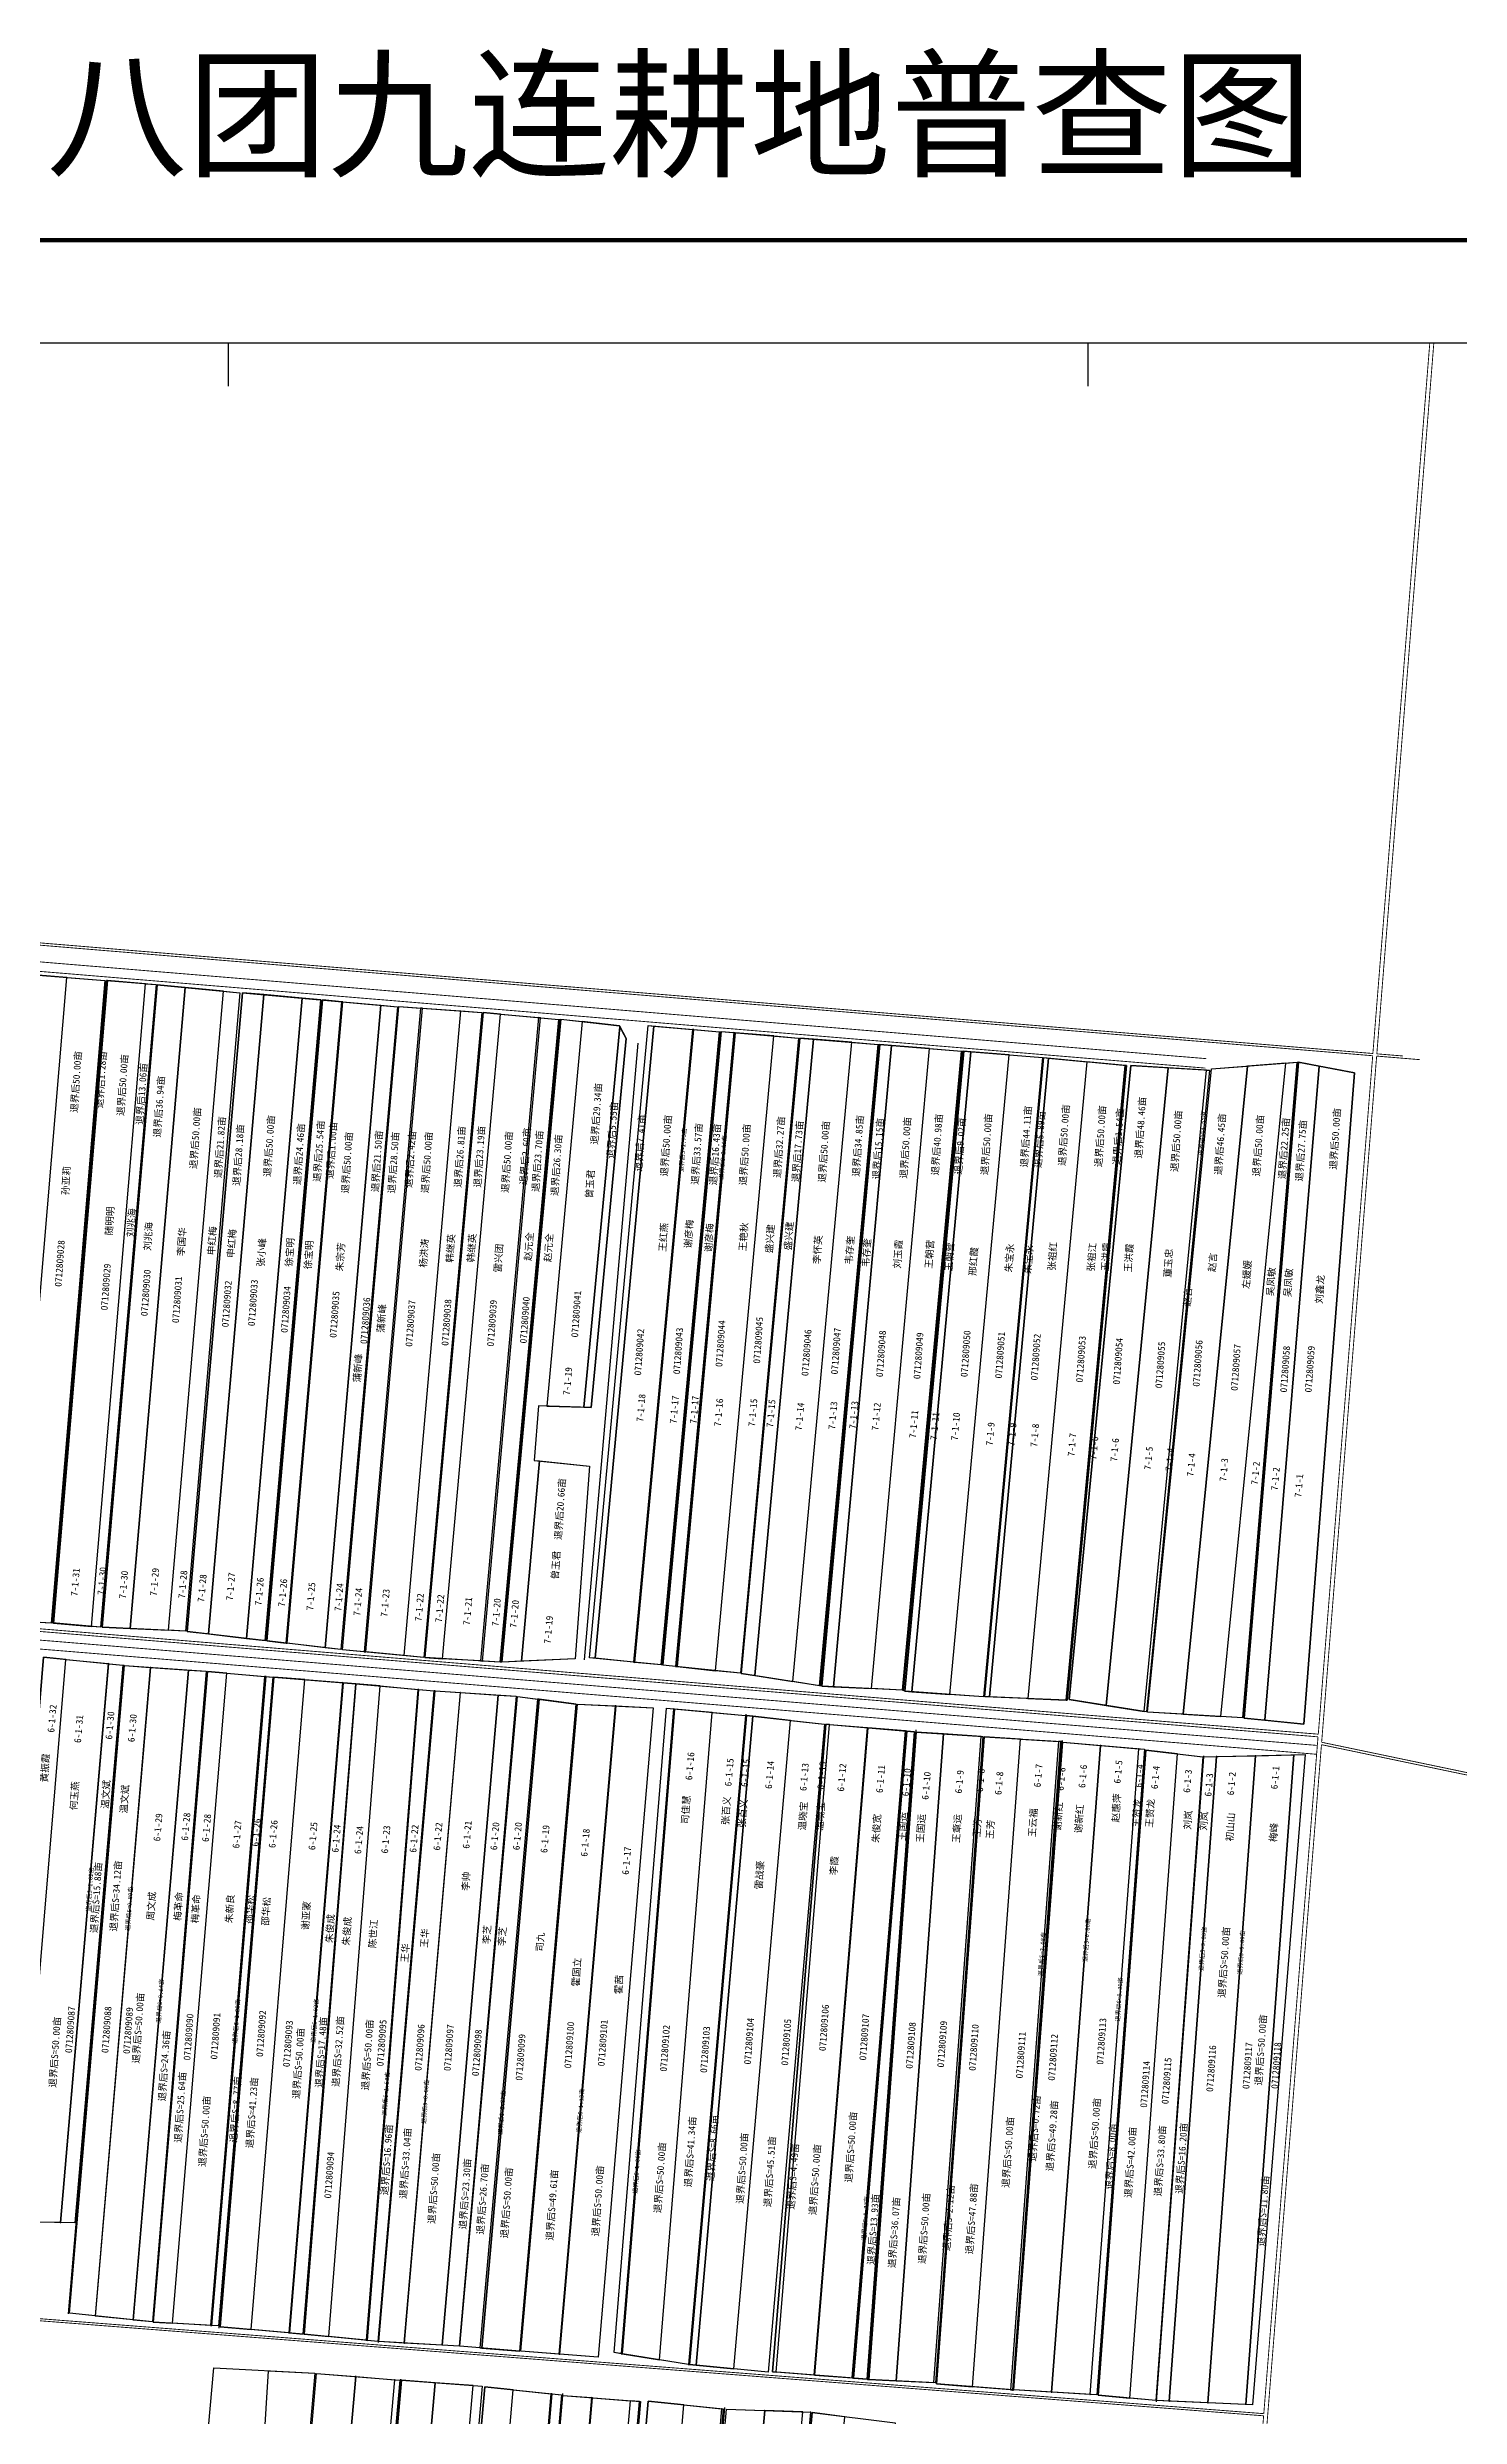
# Model space of a CAD drawing. Extents: x 547420 to 552738, y 4986706 to 4992353.
# Drawn here: x 549790 to 551433, y 4989596 to 4992353 of the extents above; entities that cross this region are included whole.
import ezdxf
from ezdxf.enums import TextEntityAlignment as Align

# ---------------------------------------------------------------- set-up
doc = ezdxf.new("R2010")
doc.units = 0
doc.header["$LTSCALE"] = 10
doc.header["$PDSIZE"] = 0.2
for name, color, linetype in [('2019-4-4', 7, 'CONTINUOUS'), ('2020-3-23', 4, 'CONTINUOUS'), ('2021年新职工', 4, 'CONTINUOUS'), ('2022年', 4, 'CONTINUOUS'), ('TK', 7, 'CONTINUOUS'), ('出地桩4', 7, 'CONTINUOUS'), ('地号3', 7, 'CONTINUOUS'), ('地籍号8', 7, 'CONTINUOUS'), ('测地框2', 7, 'CONTINUOUS'), ('经营地', 5, 'CONTINUOUS'), ('经营地面积', 5, 'CONTINUOUS'), ('路林渠5', 7, 'CONTINUOUS'), ('身份地1', 7, 'CONTINUOUS'), ('身份地权利人9', 7, 'CONTINUOUS'), ('身份地面积6', 4, 'CONTINUOUS')]:
    doc.layers.add(name, color=color, linetype=linetype)
doc.styles.add('宋体', font='')
doc.styles.get('宋体').set_extended_font_data('SimSun')

msp = doc.modelspace()

# ---------------------------------------------------------------- linework, layer by layer
at = {"layer": '2019-4-4', "color": 2, "linetype": 'Continuous', "flags": 128}
msp.add_lwpolyline([(551230.3, 4991171.1), (551186, 4991167.6), (551111, 4990413.1), (551154.7, 4990410.4)], close=True, dxfattribs=at)
at = {"layer": '2020-3-23', "color": 1, "linetype": 'Continuous'}
for points in [[(550177.5, 4991238.4), (550197.1, 4991236.6), (550131.1, 4990488.3), (550112.7, 4990490.5)], [(550198.7, 4991236.8), (550223.9, 4991235), (550158.1, 4990485.9), (550132.9, 4990488.2)], [(550270.5, 4990438.4), (550314.2, 4990435.4), (550248.8, 4989678.6), (550205, 4989681.1)], [(550699.5, 4990401.2), (550743.4, 4990397.5), (550681.3, 4989644), (550637.4, 4989647.3)]]:
    msp.add_lwpolyline(points, close=True, dxfattribs=at)
at = {"layer": '2020-3-23', "color": 1, "linetype": 'Continuous', "flags": 128}
msp.add_lwpolyline([(550654.3, 4990405.9), (550610.5, 4990410.7), (550544.3, 4989655.6), (550588.1, 4989651.3)], close=True, dxfattribs=at)
msp.add_lwpolyline([(551149.5, 4990363.8), (551150.2, 4990363.8)], dxfattribs=at)
at = {"layer": '2021年新职工', "color": 1, "linetype": 'Continuous', "flags": 128}
for points in [[(550148.4, 4990448.7), (550133.9, 4990449.8), (550071.4, 4989692.9), (550087.4, 4989691.4)], [(550176.9, 4990446.1), (550148.4, 4990448.7), (550088.6, 4989691.5), (550117, 4989688.7)], [(550699.5, 4990401.2), (550695.5, 4990401.5), (550633.4, 4989647.6), (550637.4, 4989647.3)], [(550668.4, 4989601.1), (550624.2, 4989602.7), (550555.9, 4988852.6), (550600, 4988849.4)]]:
    msp.add_lwpolyline(points, close=True, dxfattribs=at)
at = {"layer": '2021年新职工', "color": 1, "linetype": 'Continuous'}
msp.add_lwpolyline([(550654.3, 4990405.9), (550693.7, 4990401.6), (550628.4, 4989647.4), (550588.1, 4989651.3)], close=True, dxfattribs=at)
at = {"layer": '2022年', "color": 4, "linetype": 'Continuous', "flags": 128}
for points in [[(549903.9, 4991263.4), (549859.7, 4991267.1), (549796.7, 4990519.3), (549840.9, 4990515.4)], [(551138.2, 4991162.9), (551141.8, 4991162.7), (551068.2, 4990415.9), (551065.5, 4990416.3)], [(550563.1, 4990415.2), (550519.1, 4990419.2), (550458.3, 4989668.5), (550502, 4989661.6)], [(550717.6, 4989595.5), (550679.6, 4989600.2), (550610.9, 4988848.2), (550642.4, 4988844.2)]]:
    msp.add_lwpolyline(points, close=True, dxfattribs=at)
at = {"layer": '2022年', "color": 4, "linetype": 'Continuous'}
for points in [[(550133.3, 4991242.4), (550177.5, 4991238.4), (550112.7, 4990490.5), (550068.6, 4990495.8)], [(551144, 4991164.4), (551185.5, 4991167.6), (551110.5, 4990413.1), (551069.5, 4990415.6)], [(551150.2, 4990363.8), (551194.7, 4990364.8), (551139.3, 4989611.5), (551095.1, 4989613.5)], [(550423.7, 4989617.6), (550467.7, 4989614.1), (550402.3, 4988863), (550358.2, 4988866.3)], [(550668.4, 4989601.1), (550677.5, 4989600.7), (550609.1, 4988848.7), (550600, 4988849.4)]]:
    msp.add_lwpolyline(points, close=True, dxfattribs=at)
at = {"layer": 'TK', "linetype": 'Continuous'}
for p, q in [((550000, 4992009), (550000, 4991959)), ((551000, 4992009), (551000, 4991959))]:
    msp.add_line(p, q, dxfattribs=at)
at = {"layer": 'TK', "linetype": 'Continuous', "const_width": 5, "flags": 128}
msp.add_lwpolyline([(547496, 4986889), (552736, 4986889), (552736, 4992129), (547496, 4992129)], close=True, dxfattribs=at)
at = {"layer": 'TK', "linetype": 'Continuous', "flags": 128}
msp.add_lwpolyline([(547616, 4987009), (552616, 4987009), (552616, 4992009), (547616, 4992009)], close=True, dxfattribs=at)
at = {"layer": '出地桩4', "color": 2, "linetype": 'Continuous', "flags": 128}
for points, elevation in [([(550107.8, 4991244.7), (550043.1, 4990498.7)], 282.1), ([(550108.8, 4991244.6), (550044.1, 4990498.7)], 282.1), ([(550109.8, 4991244.6), (550045.1, 4990498.5)], 282.1), ([(550317.4, 4990473.8), (550385.9, 4991221.9)], 282.3), ([(550504.7, 4990470.3), (550572.4, 4991207.7)], 282.2), ([(550689.3, 4990445.9), (550757.3, 4991192.7)], 282.3), ([(550785.8, 4990440.6), (550854.6, 4991185)], 282.4), ([(551244.3, 4991172), (551181.1, 4990408.7)], 282.4)]:
    msp.add_lwpolyline(points, dxfattribs=dict(at, elevation=elevation))
for points, elevation in [([(550384.9, 4991221.8), (550387, 4991222.1), (550318.4, 4990473.8), (550316.4, 4990473.8)], 282.3), ([(550571.5, 4991207.6), (550573.4, 4991207.7), (550505.7, 4990470.2), (550503.7, 4990470.5)], 282.2), ([(550756.2, 4991192.8), (550758.3, 4991192.7), (550690.7, 4990445.6), (550688, 4990446.2)], 282.3), ([(550853.2, 4991185.1), (550855.9, 4991185), (550787.1, 4990439.9), (550784.5, 4990441.3)], 282.4), ([(551243.5, 4991172.1), (551245.2, 4991172), (551181.8, 4990408.7), (551180.4, 4990408.8)], 282.4)]:
    msp.add_lwpolyline(points, close=True, dxfattribs=dict(at, elevation=elevation))
for points in [[(549814.3, 4989715.2), (549878.6, 4990470.8)], [(549989.6, 4989698.7), (550052.7, 4990456.8)], [(550240, 4990441.2), (550174.7, 4989681.7)], [(550536, 4989655.6), (550602.7, 4990413.3)], [(550800, 4990395.1), (550744.3, 4989637.8)], [(550913.3, 4989625.6), (550970.6, 4990382.4)], [(551134.7, 4990364.8), (551079.6, 4989612.6)], [(550134.8, 4988892), (550200.9, 4989639.3)], [(550389, 4989622.5), (550323.5, 4988867.6)], [(550513.4, 4988854.1), (550577.8, 4989606.1)]]:
    msp.add_lwpolyline(points, dxfattribs=at)
at = {"layer": '测地框2', "color": 7, "linetype": 'Continuous'}
for points in [[(549774.2, 4991273.7), (549856.6, 4991267.3), (549794, 4990519.3), (549711.2, 4990523.9)], [(549858.5, 4991267.1), (549916.3, 4991262.4), (549851.7, 4990514.4), (549795.6, 4990519.4)], [(549917.4, 4991262.2), (550013.6, 4991252.8), (549950.5, 4990509.8), (549853.4, 4990514.5)], [(550016.6, 4991253), (550197.1, 4991236.6), (550131.1, 4990488.3), (549952.2, 4990509.6)], [(550198.7, 4991236.8), (550295.3, 4991230), (550227.6, 4990479.3), (550132.9, 4990488.2)], [(550296.6, 4991230), (550384.9, 4991221.8), (550316.4, 4990473.8), (550228.9, 4990479)], [(550387, 4991222.1), (550455.2, 4991214.4), (550462.9, 4991199.5), (550422.4, 4990770.2), (550360.9, 4990772.2), (550356, 4990708.5), (550420.2, 4990702), (550403.6, 4990477.7), (550318.4, 4990473.8)], [(550488.5, 4991214.8), (550571.5, 4991207.6), (550503.7, 4990470.5), (550420.2, 4990478.8)], [(550573.4, 4991207.7), (550663.6, 4991200.2), (550596, 4990460.8), (550505.7, 4990470.2)], [(550665.2, 4991200.2), (550756.2, 4991192.8), (550688, 4990446.2), (550597, 4990460.6)], [(550758.3, 4991192.7), (550853.2, 4991185.1), (550784.5, 4990441.3), (550690.7, 4990445.6)], [(550855.9, 4991185), (550947.5, 4991177.4), (550878.9, 4990433.5), (550787.1, 4990439.9)], [(550949, 4991177.4), (551045.2, 4991168.2), (550976.2, 4990429.4), (550880.3, 4990433.4)], [(551050.3, 4991168.4), (551141.8, 4991162.7), (551068.2, 4990415.9), (550978.5, 4990430.1)], [(551144, 4991164.4), (551243.5, 4991172.1), (551180.4, 4990408.8), (551069.5, 4990415.6)], [(551245.2, 4991172), (551310.2, 4991159.8), (551251.5, 4990401.5), (551181.8, 4990408.7)], [(549785.4, 4990479.6), (549877.6, 4990470.3), (549821.8, 4989821.3), (549773.8, 4989822), (549762.9, 4989720), (549722.6, 4989721.9)], [(549879.4, 4990469.9), (549974.3, 4990463.1), (549912, 4989705.7), (549815.3, 4989715.8)], [(549976.1, 4990462.8), (550052.1, 4990456.2), (549988.7, 4989701.1), (549912.9, 4989705.6)], [(550053.2, 4990456.2), (550148.4, 4990448.7), (550087.4, 4989691.4), (549990.7, 4989700.2)], [(550148.4, 4990448.7), (550239.2, 4990440.4), (550174.3, 4989683), (550088.6, 4989691.5)], [(550240.9, 4990440.4), (550335.2, 4990434), (550268.7, 4989677.4), (550175.4, 4989682.8)], [(550336.6, 4990433.7), (550405, 4990425), (550339.5, 4989671.8), (550269.6, 4989677.4)], [(550406.3, 4990425), (550494.4, 4990420.7), (550430.6, 4989664.8), (550340.7, 4989671.6)], [(550509.8, 4990420.1), (550602, 4990411.7), (550535.5, 4989656.3), (550449, 4989670)], [(550603, 4990411.6), (550693.7, 4990401.6), (550628.4, 4989647.4), (550536.7, 4989656.4)], [(550695.5, 4990401.5), (550798.4, 4990392.8), (550743.3, 4989639.2), (550633.4, 4989647.6)], [(550800.4, 4990392.4), (550878.1, 4990387.2), (550823, 4989635), (550745.2, 4989638.9)], [(550879.7, 4990386.8), (550969.8, 4990381.2), (550912.7, 4989626.6), (550823.9, 4989633.9)], [(550971.2, 4990380.6), (551065.9, 4990372.3), (551010.5, 4989621), (550914.1, 4989626.7)], [(551067.5, 4990371.4), (551134, 4990363.7), (551079.3, 4989614.3), (551012.1, 4989620.7)], [(551135.1, 4990363.5), (551252.8, 4990366.1), (551191.6, 4989609.2), (551080, 4989614.2)], [(549983.2, 4989652.5), (550100.9, 4989646.1), (550036.1, 4988901.4), (549752.5, 4988918.7), (549781.5, 4989284.2), (550007.9, 4989264.1), (550009.6, 4989290.4), (549951.6, 4989296.2)], [(550102.9, 4989645.8), (550199.6, 4989638), (550133.7, 4988894.5), (550038.4, 4988902.2)], [(550201.6, 4989638), (550295.6, 4989630.9), (550229.7, 4988885.7), (550136.3, 4988894.1)], [(550298.5, 4989630.1), (550387.8, 4989620.9), (550323.2, 4988869.2), (550232.5, 4988884.8)], [(550389.5, 4989620.3), (550479.9, 4989613.1), (550414.5, 4988862.1), (550324, 4988868.9)], [(550488.8, 4989613.5), (550576, 4989604.5), (550513, 4988855.2), (550423, 4988860.7)], [(550579.7, 4989604.4), (550677.5, 4989600.7), (550609.1, 4988848.7), (550514.1, 4988855.6)], [(550679.6, 4989600.2), (550775.8, 4989588.3), (550700.6, 4988836.7), (550610.9, 4988848.2)]]:
    msp.add_lwpolyline(points, close=True, dxfattribs=at)
msp.add_point((550148.1, 4989642.1), dxfattribs=at)
at = {"layer": '经营地', "color": 5, "linetype": 'Continuous', "flags": 128}
for points in [[(549859.7, 4991267.1), (549858.5, 4991267.1), (549795.6, 4990519.4), (549796.7, 4990519.3)], [(550133.3, 4991242.4), (550132.4, 4991242.5), (550067.7, 4990495.9), (550068.6, 4990495.8)], [(550226.1, 4991234.9), (550223.9, 4991235), (550158.1, 4990485.9), (550160.2, 4990485.6)], [(550363.4, 4991223.8), (550361.1, 4991224), (550293.6, 4990475.1), (550295.9, 4990475)], [(550462.9, 4991199.5), (550455.7, 4991213.3), (550413.9, 4990770.4), (550422.4, 4990770.2)], [(550541.6, 4991210.2), (550540.1, 4991210.3), (550471.7, 4990473.7), (550473.3, 4990473.5)], [(550590, 4991206.3), (550588.1, 4991206.5), (550520.4, 4990468.7), (550522.3, 4990468.5)], [(549861.4, 4990471.9), (549860.4, 4990472), (549804.5, 4989821.5), (549805.5, 4989821.5)], [(549910, 4990467.7), (549909.3, 4990467.7), (549845.2, 4989712.7), (549845.9, 4989712.6)], [(549954, 4990464.5), (549953.9, 4990464.5), (549889.6, 4989708.1), (549889.7, 4989708)], [(550044.2, 4990456.9), (550042.2, 4990457.1), (549979.3, 4989701.6), (549981.2, 4989701.5)], [(550133.9, 4990449.8), (550133, 4990449.9), (550070.5, 4989693), (550071.4, 4989692.9)], [(550221.9, 4990442), (550220.5, 4990442.1), (550160.6, 4989684.4), (550162, 4989684.2)], [(550270.5, 4990438.4), (550269.8, 4990438.4), (550204.3, 4989681.1), (550205, 4989681.1)], [(550362, 4990430.5), (550359.9, 4990430.7), (550293, 4989675.5), (550295, 4989675.3)], [(550451.4, 4990422.8), (550450.3, 4990422.9), (550384.6, 4989668.3), (550385.8, 4989668.2)], [(550519.1, 4990419.2), (550518.2, 4990419.3), (550457.3, 4989668.7), (550458.3, 4989668.5)], [(550789.6, 4990393.5), (550788, 4990393.7), (550726, 4989640.6), (550727.6, 4989640.4)], [(550968.6, 4990381.3), (550965.9, 4990381.5), (550910, 4989626.8), (550912.7, 4989626.6)], [(551015.2, 4990376.7), (551014.5, 4990376.8), (550957.5, 4989624.1), (550958.2, 4989624.1)], [(551059.6, 4990372.9), (551059.2, 4990372.9), (551002.4, 4989621.4), (551002.7, 4989621.4)], [(551150.2, 4990363.8), (551149.5, 4990363.8), (551094.4, 4989613.5), (551095.1, 4989613.5)], [(551195.4, 4990364.8), (551194.7, 4990364.8), (551139.3, 4989611.5), (551140, 4989611.5)], [(550149, 4989642.1), (550148.1, 4989642.1), (550082.2, 4988898.6), (550083.1, 4988898.6)], [(550193.9, 4989638.4), (550193.5, 4989638.5), (550127.6, 4988895), (550128, 4988895)], [(550377.1, 4989622), (550375.5, 4989622.2), (550310.9, 4988871.3), (550312.5, 4988871)], [(550423.7, 4989617.6), (550422.8, 4989617.7), (550357.3, 4988866.4), (550358.2, 4988866.3)], [(550478.4, 4989613.2), (550467.7, 4989614.1), (550402.3, 4988863), (550413, 4988862.2)], [(550574.5, 4989604.6), (550574.1, 4989604.7), (550511.1, 4988855.3), (550511.5, 4988855.3)], [(550624.2, 4989602.7), (550623.8, 4989602.7), (550555.5, 4988852.6), (550555.9, 4988852.6)]]:
    msp.add_lwpolyline(points, close=True, dxfattribs=at)
at = {"layer": '经营地', "color": 5, "linetype": 'Continuous'}
for points in [[(550488.5, 4991214.8), (550495.2, 4991214.2), (550426.9, 4990478.2), (550420.2, 4990478.8)], [(551239.6, 4990365.8), (551252.8, 4990366.1), (551191.6, 4989609.2), (551184, 4989609.5)]]:
    msp.add_lwpolyline(points, close=True, dxfattribs=at)
at = {"layer": '路林渠5', "color": 4, "linetype": 'Continuous', "const_width": 1, "flags": 128}
for points, elevation in [([(551397.9, 4992009), (551331.7, 4991182.2)], 282.9), ([(551402.6, 4992009), (551336.3, 4991181.8)], 282.7), ([(549620.6, 4991321.6), (551331.5, 4991179.6)], 282.2), ([(549620.8, 4991324.3), (551331.7, 4991182.2)], 282.4), ([(549629.1, 4991290.4), (551136.9, 4991165.2)], 280.9), ([(549630, 4991301.4), (551138, 4991176.2)], 282.1), ([(551331.5, 4991179.6), (551268.2, 4990389.9)], 282.9), ([(551336.1, 4991179.2), (551272.1, 4990380.5)], 282.7), ([(551336.1, 4991179.2), (551386.5, 4991175)], 282.2), ([(551336.3, 4991181.8), (551366.8, 4991179.3)], 282.4), ([(549553.3, 4990507.8), (551266.3, 4990366.5)], 280.9), ([(549553.3, 4990507.8), (551266.3, 4990366.5)], 280.9), ([(549564, 4990530.5), (551268.2, 4990389.9)], 282.2), ([(549564, 4990530.5), (551268.2, 4990389.9)], 282.2), ([(549564.8, 4990527.3), (551267.9, 4990386.8)], 282.7), ([(549564.8, 4990527.3), (551267.9, 4990386.8)], 282.7), ([(549565.3, 4990517.2), (551267.1, 4990376.8)], 282.4), ([(549565.3, 4990517.2), (551267.1, 4990376.8)], 282.4), ([(551271.9, 4990377.7), (551080.7, 4987992.5)], 282.7), ([(551271.9, 4990377.7), (551080.7, 4987992.5)], 282.7), ([(551267.9, 4990386.8), (551204.8, 4989599)], 282.9), ([(551267.9, 4990386.8), (551204.8, 4989599)], 282.9), ([(551271.9, 4990377.7), (552616, 4990097)], 284.2), ([(551272.1, 4990380.5), (552616, 4990099.8)], 283.6), ([(549489, 4989729.8), (551204.6, 4989596.5)], 282.6), ([(549489, 4989729.8), (551204.6, 4989596.5)], 282.6), ([(549489.2, 4989732.2), (551204.8, 4989599)], 282.6), ([(549489.2, 4989732.2), (551204.8, 4989599)], 282.6), ([(551204.6, 4989596.5), (551076.1, 4987992.8)], 282.9), ([(551204.6, 4989596.5), (551076.1, 4987992.8)], 282.9)]:
    msp.add_lwpolyline(points, dxfattribs=dict(at, elevation=elevation))
at = {"layer": '路林渠5', "linetype": 'Continuous', "flags": 128}
msp.add_lwpolyline([(550476.7, 4991194.3), (550414, 4990476.4)], dxfattribs=at)
at = {"layer": '路林渠5', "color": 3, "linetype": 'Continuous', "elevation": 282.7, "flags": 128}
msp.add_lwpolyline([(550509.8, 4990420.1), (550518.2, 4990419.3), (550457.3, 4989668.7), (550449, 4989670)], close=True, dxfattribs=at)
at = {"layer": '身份地1', "color": 1, "linetype": 'Continuous', "flags": 128}
for points in [[(549812.5, 4991270.7), (549774.2, 4991273.7), (549711.2, 4990523.9), (549749.5, 4990521.8)], [(549950.1, 4991259), (549917.4, 4991262.2), (549853.4, 4990514.5), (549886.2, 4990512.9)], [(549994.5, 4991254.7), (549950.1, 4991259), (549886.2, 4990512.9), (549930.8, 4990510.8)], [(550041.7, 4991250.7), (550016.6, 4991253), (549952.2, 4990509.6), (549977.2, 4990506.6)], [(550086.1, 4991246.7), (550041.7, 4991250.7), (549977.2, 4990506.6), (550021.5, 4990501.3)], [(550107.8, 4991244.7), (550086.1, 4991246.7), (550021.5, 4990501.3), (550043.1, 4990498.8)], [(550317, 4991228.1), (550296.6, 4991230), (550228.9, 4990479), (550249.3, 4990477.8)], [(550455.7, 4991213.3), (550455.2, 4991214.4), (550411.8, 4991219.3), (550370.8, 4990771.8), (550413.9, 4990770.4)], [(550634.8, 4991202.6), (550590, 4991206.3), (550522.3, 4990468.5), (550567, 4990463.8)], [(550681, 4991198.9), (550665.2, 4991200.2), (550597, 4990460.6), (550612.8, 4990458.1)], [(550725.6, 4991195.3), (550681, 4991198.9), (550612.8, 4990458.1), (550657, 4990451.1)], [(550771.8, 4991191.6), (550758.3, 4991192.7), (550690.7, 4990445.6), (550704.1, 4990445)], [(550816.1, 4991188.1), (550771.8, 4991191.6), (550704.1, 4990445), (550748.6, 4990442.9)], [(550863.9, 4991184.3), (550855.9, 4991185), (550787.1, 4990439.9), (550795.2, 4990439.3)], [(550908.4, 4991180.6), (550863.9, 4991184.3), (550795.2, 4990439.3), (550839.6, 4990436.2)], [(551043.7, 4991168.4), (550998.8, 4991172.6), (550930.3, 4990431.3), (550974.8, 4990429.5)], [(551045.1, 4991168.2), (551043.7, 4991168.4), (550974.8, 4990429.5), (550976.2, 4990429.4)], [(551093.7, 4991165.7), (551050.3, 4991168.4), (550978.5, 4990430.1), (551021.5, 4990423.3)], [(551269.1, 4991167.5), (551245.2, 4991172), (551181.8, 4990408.7), (551205.9, 4990406.2)], [(551310.2, 4991159.8), (551269.1, 4991167.5), (551205.9, 4990406.2), (551251.5, 4990401.5)], [(551138.2, 4991162.9), (551093.7, 4991165.7), (551021.5, 4990423.3), (551065.5, 4990416.3)], [(549811.2, 4990477), (549785.4, 4990479.6), (549722.6, 4989721.9), (549748.5, 4989720.7)], [(549998.5, 4990460.9), (549976.1, 4990462.8), (549912.9, 4989705.6), (549935.4, 4989704.3)], [(550089.3, 4990453.4), (550053.2, 4990456.2), (549990.7, 4989700.2), (550026.7, 4989696.9)], [(550405, 4990425), (550362, 4990430.5), (550295, 4989675.3), (550339.5, 4989671.8)], [(550610.5, 4990410.7), (550603, 4990411.6), (550536.7, 4989656.4), (550544.3, 4989655.6)], [(550788, 4990393.7), (550744.1, 4990397.4), (550682.1, 4989643.9), (550726, 4989640.6)], [(550798.4, 4990392.8), (550789.6, 4990393.5), (550727.6, 4989640.4), (550743.3, 4989639.2)], [(550832.2, 4990390.3), (550800.4, 4990392.4), (550745.2, 4989638.9), (550777, 4989637.3)], [(550876.2, 4990387.3), (550832.2, 4990390.3), (550777, 4989637.3), (550821.1, 4989635.1)], [(550921.9, 4990384.2), (550879.7, 4990386.8), (550823.9, 4989633.9), (550866.1, 4989630.4)], [(550969.8, 4990381.2), (550968.6, 4990381.3), (550912.7, 4989626.6), (550912.7, 4989626.6)], [(551104.5, 4990367.1), (551067.5, 4990371.4), (551012.1, 4989620.7), (551049.1, 4989617.2)], [(550240.7, 4989635), (550201.6, 4989638), (550136.3, 4988894.1), (550174.8, 4988890.6)], [(550285.1, 4989631.7), (550240.7, 4989635), (550174.8, 4988890.6), (550219.2, 4988886.6)], [(550331.4, 4989626.7), (550298.5, 4989630.1), (550232.5, 4988884.8), (550267, 4988878.9)], [(550530, 4989609.2), (550488.8, 4989613.5), (550423, 4988860.7), (550466.9, 4988858)]]:
    msp.add_lwpolyline(points, close=True, dxfattribs=at)
at = {"layer": '身份地1', "color": 1, "linetype": 'Continuous'}
for points in [[(549812.5, 4991270.7), (549856.6, 4991267.3), (549794, 4990519.3), (549749.5, 4990521.8)], [(549903.9, 4991263.4), (549916.3, 4991262.4), (549851.7, 4990514.4), (549840.9, 4990515.4)], [(549994.5, 4991254.7), (550013.6, 4991252.8), (549950.5, 4990509.8), (549930.8, 4990510.8)], [(550226.1, 4991234.9), (550270.3, 4991231.7), (550204.3, 4990481.5), (550160.2, 4990485.6)], [(550270.8, 4991231.7), (550295.3, 4991230), (550227.6, 4990479.3), (550204.9, 4990481.4)], [(550317, 4991228.1), (550361.1, 4991224), (550293.6, 4990475.1), (550249.3, 4990477.8)], [(550363.4, 4991223.8), (550384.9, 4991221.8), (550316.4, 4990473.8), (550295.9, 4990475)], [(550387, 4991222.1), (550411.8, 4991219.3), (550370.8, 4990771.8), (550360.9, 4990772.2), (550356, 4990708.5), (550362.4, 4990707.9), (550341.1, 4990474.8), (550318.4, 4990473.8)], [(550495.2, 4991214.2), (550540.1, 4991210.3), (550471.7, 4990473.7), (550426.9, 4990478.2)], [(550541.6, 4991210.2), (550571.5, 4991207.6), (550503.7, 4990470.5), (550473.3, 4990473.5)], [(550573.4, 4991207.7), (550588.1, 4991206.5), (550520.4, 4990468.7), (550505.7, 4990470.2)], [(550634.8, 4991202.6), (550663.6, 4991200.2), (550596, 4990460.8), (550567, 4990463.8)], [(550725.6, 4991195.3), (550756.2, 4991192.8), (550688, 4990446.2), (550657, 4990451.1)], [(550816.1, 4991188.1), (550853.2, 4991185.1), (550784.5, 4990441.3), (550748.6, 4990442.9)], [(550908.4, 4991180.6), (550947.5, 4991177.4), (550878.9, 4990433.5), (550839.6, 4990436.2)], [(550949, 4991177.4), (550954.3, 4991176.9), (550885.6, 4990433.2), (550880.3, 4990433.4)], [(550954.3, 4991176.9), (550998.8, 4991172.6), (550930.3, 4990431.3), (550885.6, 4990433.2)], [(551230.3, 4991171.1), (551243.5, 4991172.1), (551180.4, 4990408.8), (551154.7, 4990410.4)], [(550362.4, 4990707.9), (550420.2, 4990702), (550403.6, 4990477.7), (550341.1, 4990474.8)], [(549811.2, 4990477), (549860.4, 4990472), (549804.5, 4989821.5), (549773.8, 4989822), (549762.9, 4989720), (549748.5, 4989720.7)], [(549861.4, 4990471.9), (549877.6, 4990470.3), (549821.8, 4989821.3), (549805.5, 4989821.5)], [(549879.4, 4990469.9), (549909.3, 4990467.7), (549845.2, 4989712.7), (549815.3, 4989715.8)], [(549910, 4990467.7), (549953.9, 4990464.5), (549889.6, 4989708.1), (549845.9, 4989712.6)], [(549954, 4990464.5), (549974.3, 4990463.1), (549912, 4989705.7), (549889.7, 4989708)], [(549998.5, 4990460.9), (550042.2, 4990457.1), (549979.3, 4989701.6), (549935.4, 4989704.3)], [(550044.2, 4990456.9), (550052.1, 4990456.2), (549988.7, 4989701.1), (549981.2, 4989701.5)], [(550089.3, 4990453.4), (550133, 4990449.9), (550070.5, 4989693), (550026.7, 4989696.9)], [(550176.9, 4990446.1), (550220.5, 4990442.1), (550160.6, 4989684.4), (550117, 4989688.7)], [(550221.9, 4990442), (550239.2, 4990440.4), (550174.3, 4989683), (550162, 4989684.2)], [(550240.9, 4990440.4), (550269.8, 4990438.4), (550204.3, 4989681.1), (550175.4, 4989682.8)], [(550314.2, 4990435.4), (550335.2, 4990434), (550268.7, 4989677.4), (550248.8, 4989678.6)], [(550336.6, 4990433.7), (550359.9, 4990430.7), (550293, 4989675.5), (550269.6, 4989677.4)], [(550406.3, 4990425), (550450.3, 4990422.9), (550384.6, 4989668.3), (550340.7, 4989671.6)], [(550451.4, 4990422.8), (550494.4, 4990420.7), (550430.6, 4989664.8), (550385.8, 4989668.2)], [(550563.1, 4990415.2), (550602, 4990411.7), (550535.5, 4989656.3), (550502, 4989661.6)], [(550876.2, 4990387.3), (550878.1, 4990387.2), (550823, 4989635), (550821.1, 4989635.1)], [(550921.9, 4990384.2), (550965.9, 4990381.5), (550910, 4989626.8), (550866.1, 4989630.4)], [(550971.2, 4990380.6), (551014.5, 4990376.8), (550957.5, 4989624.1), (550914.1, 4989626.7)], [(551015.2, 4990376.7), (551059.2, 4990372.9), (551002.4, 4989621.4), (550958.2, 4989624.1)], [(551059.6, 4990372.9), (551065.9, 4990372.3), (551010.5, 4989621), (551002.7, 4989621.4)], [(551104.5, 4990367.1), (551134, 4990363.7), (551079.3, 4989614.3), (551049.1, 4989617.2)], [(551135.1, 4990363.5), (551149.5, 4990363.8), (551094.4, 4989613.5), (551080, 4989614.2)], [(551195.4, 4990364.8), (551239.6, 4990365.8), (551184, 4989609.5), (551140, 4989611.5)], [(550047.1, 4989649), (550100.9, 4989646.1), (550036.1, 4988901.4), (550000.7, 4988903.6)], [(550102.9, 4989645.8), (550148.1, 4989642.1), (550082.2, 4988898.6), (550038.4, 4988902.2)], [(550149, 4989642.1), (550193.5, 4989638.5), (550127.6, 4988895), (550083.1, 4988898.6)], [(550193.9, 4989638.4), (550199.6, 4989638), (550133.7, 4988894.5), (550128, 4988895)], [(550285.1, 4989631.7), (550295.6, 4989630.9), (550229.7, 4988885.7), (550219.2, 4988886.6)], [(550331.4, 4989626.7), (550375.5, 4989622.2), (550310.9, 4988871.3), (550267, 4988878.9)], [(550377.1, 4989622), (550387.8, 4989620.9), (550323.2, 4988869.2), (550312.5, 4988871)], [(550389.5, 4989620.3), (550422.8, 4989617.7), (550357.3, 4988866.4), (550324, 4988868.9)], [(550478.4, 4989613.2), (550479.9, 4989613.1), (550414.5, 4988862.1), (550413, 4988862.2)], [(550530, 4989609.2), (550574.1, 4989604.7), (550511.1, 4988855.3), (550466.9, 4988858)], [(550574.5, 4989604.6), (550576, 4989604.5), (550513, 4988855.2), (550511.5, 4988855.3)], [(550579.7, 4989604.4), (550623.8, 4989602.7), (550555.5, 4988852.6), (550514.1, 4988855.6)]]:
    msp.add_lwpolyline(points, close=True, dxfattribs=at)
at = {"layer": '身份地1', "color": 1, "linetype": 'Continuous', "elevation": 282.1, "flags": 128}
msp.add_lwpolyline([(550132.4, 4991242.5), (550109.8, 4991244.6), (550045.1, 4990498.5), (550067.7, 4990495.9)], close=True, dxfattribs=at)
at = {"layer": '身份地1', "color": 1, "linetype": 'Continuous'}
msp.add_point((550677.5, 4989600.7), dxfattribs=at)

# ---------------------------------------------------------------- texts
at = {"layer": '2019-4-4', "color": 2, "linetype": 'Continuous', "style": '宋体'}
for s, p in [(' 退界后50.00亩', (551198, 4991072.3)), ('左媛媛', (551184.9, 4990925.1))]:
    msp.add_text(s, height=8, rotation=86, dxfattribs=at).set_placement(p, align=Align.MIDDLE)
msp.add_text('7-1-3', height=8, rotation=85, dxfattribs=at).set_placement((551161.1, 4990683.8, 282.1))
at = {"layer": '2020-3-23', "color": 1, "linetype": 'Continuous', "style": '宋体'}
for s, p in [('蒲新峰', (550178.2, 4990873.9)), ('蒲新峰', (550150.6, 4990816.1)), ('雷战豪', (550617.9, 4990226)), ('李霞', (550704.5, 4990236.9)), ('李帅', (550276.5, 4990218.7))]:
    msp.add_text(s, height=8, rotation=86, dxfattribs=at).set_placement(p, align=Align.MIDDLE)
at = {"layer": '2021年新职工', "color": 1, "linetype": 'Continuous', "style": '宋体'}
for s, p in [('温晓宝', (550668.4, 4990294.7)), ('温晓宝', (550688.5, 4990294.4)), ('朱俊成', (550118.3, 4990163.8)), ('朱俊成', (550138, 4990160.6)), ('退界后S=17.48亩', (550108, 4990019.7)), ('退界后S=32.52亩', (550127.7, 4990020.6)), ('退界后S=45.51亩', (550630, 4989880.7)), ('退界后S=4.49亩', (550657, 4989875.1))]:
    msp.add_text(s, height=8, rotation=86, dxfattribs=at).set_placement(p, align=Align.MIDDLE)
at = {"layer": '2022年', "color": 4, "linetype": 'Continuous', "style": '宋体'}
for s, p in [('随明明', (549862, 4990987.3)), ('朱宗芳', (550130.3, 4990945.5)), ('赵言', (551144.9, 4990939.1)), ('赵言', (551116, 4990899)), ('司佳慧', (550532.1, 4990302)), ('初山山', (551165.7, 4990281.9))]:
    msp.add_text(s, height=8, rotation=86, dxfattribs=at).set_placement(p, align=Align.MIDDLE)
for s, p in [('6-1-16', (550539.7, 4990336.1, 282.1)), ('6-1-2', (551170, 4990318.5, 282.1))]:
    msp.add_text(s, height=8, rotation=85, dxfattribs=at).set_placement(p)
at = {"layer": 'TK', "linetype": 'Continuous', "style": '宋体'}
msp.add_text('第七师一二八团九连耕地普查图', height=120, dxfattribs=at).set_placement((550116, 4992179), align=Align.BOTTOM_CENTER)
at = {"layer": '地号3', "color": 7, "linetype": 'Continuous', "style": '宋体'}
for s, p in [('7-1-19', (550397.5, 4990784.2, 282.1)), ('7-1-18', (550482.8, 4990753.1, 282.1)), ('7-1-17', (550521.5, 4990751.1, 282.1)), ('7-1-17', (550544.9, 4990750.9, 282.1)), ('7-1-16', (550573.2, 4990747.8, 282.1)), ('7-1-15', (550612.9, 4990747.6, 282.1)), ('7-1-15', (550634, 4990746.6, 282.1)), ('7-1-14', (550667.5, 4990743, 282.1)), ('7-1-13', (550706, 4990744.3, 282.1)), ('7-1-13', (550730.3, 4990744.9, 282.1)), ('7-1-12', (550756.4, 4990743, 282.1)), ('7-1-11', (550800.1, 4990734.2, 282.1)), ('7-1-11', (550824.6, 4990731.9, 282.1)), ('7-1-10', (550848.7, 4990731.5, 282.1)), ('7-1-9', (550889.4, 4990725.5, 282.1)), ('7-1-9', (550914.9, 4990724.9, 282.1)), ('7-1-8', (550941.1, 4990723.9, 282.1)), ('7-1-7', (550984.4, 4990712.9, 282.1)), ('7-1-6', (551010, 4990708.9, 282.1)), ('7-1-6', (551034.1, 4990707, 282.1)), ('7-1-5', (551073.5, 4990697.2, 282.1)), ('7-1-4', (551098.2, 4990695.8, 282.1)), ('7-1-4', (551123.1, 4990689.5, 282.1)), ('7-1-2', (551197.9, 4990679.8, 282.1)), ('7-1-2', (551221.1, 4990673.2, 282.1)), ('7-1-1', (551248.4, 4990665.3, 282.1)), ('7-1-31', (549824.7, 4990550.3, 282.1)), ('7-1-30', (549855.8, 4990551.6, 282.1)), ('7-1-30', (549880.9, 4990547.3, 282.1)), ('7-1-29', (549916.9, 4990550.5, 282.1)), ('7-1-28', (549949.8, 4990547.7, 282.1)), ('7-1-28', (549972.2, 4990543.2, 282.1)), ('7-1-27', (550005.5, 4990545.2, 282.1)), ('7-1-26', (550038.8, 4990539.4, 282.1)), ('7-1-26', (550066, 4990537.9, 282.1)), ('7-1-25', (550098.8, 4990533.7, 282.1)), ('7-1-24', (550131.5, 4990532.7, 282.1)), ('7-1-24', (550153.5, 4990527.3, 282.1)), ('7-1-23', (550185.2, 4990526.1, 282.1)), ('7-1-22', (550225, 4990521, 282.1)), ('7-1-22', (550248.7, 4990519.7, 282.1)), ('7-1-21', (550281.2, 4990516.5, 282.1)), ('7-1-20', (550314.5, 4990515.2, 282.1)), ('7-1-20', (550335.6, 4990513.3, 282.1)), ('7-1-19', (550375.1, 4990494.9, 282.1)), ('6-1-32', (549797.7, 4990391.5, 282.1)), ('6-1-31', (549828.7, 4990379.4, 282.1)), ('6-1-30', (549865, 4990383.5, 282.1)), ('6-1-30', (549891, 4990380.4, 282.1)), ('6-1-15', (550585.4, 4990328.9, 282.1)), ('6-1-15', (550604.4, 4990328.2, 282.1)), ('6-1-14', (550632.5, 4990325.9, 282.1)), ('6-1-13', (550672.7, 4990323.5, 282.1)), ('6-1-13', (550693.1, 4990325.2, 282.1)), ('6-1-12', (550716.4, 4990322.9, 282.1)), ('6-1-11', (550761.5, 4990321.2, 282.1)), ('6-1-10', (550791.7, 4990317.3, 282.1)), ('6-1-10', (550814.6, 4990313.3, 282.1)), ('6-1-9', (550853.5, 4990320.6, 282.1)), ('6-1-8', (550878, 4990322.4, 282.1)), ('6-1-8', (550899.5, 4990318.9, 282.1)), ('6-1-7', (550945.1, 4990327.8, 282.1)), ('6-1-6', (550971.9, 4990323.8, 282.1)), ('6-1-6', (550997, 4990327, 282.1)), ('6-1-5', (551038.1, 4990332.2, 282.1)), ('6-1-4', (551062.9, 4990327.4, 282.1)), ('6-1-4', (551081.4, 4990325.7, 282.1)), ('6-1-3', (551118.9, 4990321.4, 282.1)), ('6-1-3', (551143.7, 4990317, 282.1)), ('6-1-1', (551220.7, 4990325.5, 282.1)), ('6-1-29', (549920.9, 4990264.9, 282.1)), ('6-1-28', (549953.3, 4990265.7, 282.1)), ('6-1-28', (549977.4, 4990264.2, 282.1)), ('6-1-27', (550012.9, 4990256.7, 282.1)), ('6-1-26', (550035.1, 4990258.9, 282.1)), ('6-1-26', (550054.9, 4990257.1, 282.1)), ('6-1-25', (550101.2, 4990254.7, 282.1)), ('6-1-22', (550246.5, 4990254.3, 282.1)), ('6-1-21', (550280.6, 4990256.3, 282.1)), ('6-1-20', (550312.8, 4990254.6, 282.1)), ('6-1-20', (550339, 4990254.6, 282.1)), ('6-1-24', (550128.3, 4990251.8, 282.1)), ('6-1-24', (550154.6, 4990250.1, 282.1)), ('6-1-23', (550185.9, 4990250.8, 282.1)), ('6-1-22', (550218.8, 4990251.7, 282.1)), ('6-1-19', (550371.2, 4990251.3, 282.1)), ('6-1-18', (550417.9, 4990247, 282.1)), ('6-1-17', (550466, 4990226, 282.1))]:
    msp.add_text(s, height=8, rotation=85, dxfattribs=at).set_placement(p)
at = {"layer": '地籍号8', "color": 1, "linetype": 'Continuous', "style": '宋体'}
for s, p in [('0712809028', (549806.1, 4990910.4, 282.1)), ('0712809029', (549859.7, 4990883, 282.1)), ('0712809030', (549906.2, 4990876.2, 282.1)), ('0712809031', (549942.7, 4990868.2, 282.1)), ('0712809032', (550000.4, 4990863.3, 282.1)), ('0712809033', (550030.9, 4990864.6, 282.1)), ('0712809034', (550069.1, 4990856.8, 282.1)), ('0712809035', (550125.9, 4990851, 282.1)), ('0712809036', (550161.6, 4990843.8, 282.1)), ('0712809037', (550214.1, 4990840.6, 282.1)), ('0712809038', (550256.1, 4990841.7, 282.1)), ('0712809039', (550309, 4990840.9, 282.1)), ('0712809040', (550347.1, 4990844.5, 282.1)), ('0712809041', (550407, 4990851.5, 282.1)), ('0712809044', (550574.8, 4990817.1, 282.1)), ('0712809045', (550618.7, 4990821, 282.1)), ('0712809042', (550480.3, 4990807.2, 282.1)), ('0712809043', (550525.6, 4990808.6, 282.1)), ('0712809046', (550674.9, 4990806.5, 282.1)), ('0712809047', (550709.1, 4990808.4, 282.1)), ('0712809048', (550761.6, 4990805.3, 282.1)), ('0712809049', (550805.1, 4990802.9, 282.1)), ('0712809050', (550860, 4990805.3, 282.1)), ('0712809051', (550900, 4990803.7, 282.1)), ('0712809052', (550941.5, 4990801.4, 282.1)), ('0712809053', (550994.1, 4990799, 282.1)), ('0712809054', (551037.2, 4990796.6, 282.1)), ('0712809055', (551086.4, 4990792.3, 282.1)), ('0712809056', (551129.9, 4990794.1, 282.1)), ('0712809057', (551174.3, 4990789.3, 282.1)), ('0712809058', (551231.6, 4990787.4, 282.1)), ('0712809059', (551260.4, 4990787.4, 282.1)), ('0712809087', (549818.3, 4990018.5, 282.1)), ('0712809088', (549860.6, 4990018.5, 282.1)), ('0712809089', (549885.7, 4990017.5, 282.1)), ('0712809090', (549956, 4990010, 282.1)), ('0712809091', (549987.3, 4990011, 282.1)), ('0712809092', (550040.5, 4990014, 282.1)), ('0712809106', (550695.2, 4990020.8, 282.1)), ('0712809107', (550742.1, 4990009.9, 282.1)), ('0712809093', (550071.6, 4990002.2, 282.1)), ('0712809095', (550180.6, 4990003.1, 282.1)), ('0712809096', (550224.9, 4989997.8, 282.1)), ('0712809097', (550258.8, 4989997.6, 282.1)), ('0712809098', (550291.5, 4989991.6, 282.1)), ('0712809099', (550342.2, 4989986.4, 282.1)), ('0712809100', (550398.9, 4990000.7, 282.1)), ('0712809101', (550437.8, 4990003.1, 282.1)), ('0712809102', (550510.2, 4989996.9, 282.1)), ('0712809103', (550557, 4989995.4, 282.1)), ('0712809104', (550608, 4990005.2, 282.1)), ('0712809105', (550651.3, 4990004, 282.1)), ('0712809108', (550796.2, 4990000.2, 282.1)), ('0712809109', (550832.7, 4990001.7, 282.1)), ('0712809110', (550869.5, 4989997.8, 282.1)), ('0712809111', (550924.2, 4989988.9, 282.1)), ('0712809112', (550961.6, 4989986.3, 282.1)), ('0712809113', (551017.9, 4990005, 282.1)), ('0712809114', (551068.9, 4989954.9, 282.1)), ('0712809115', (551093.8, 4989959, 282.1)), ('0712809116', (551145.7, 4989973.3, 282.1)), ('0712809117', (551187.9, 4989976.6, 282.1)), ('0712809118', (551221.3, 4989976.8, 282.9)), ('0712809094', (550119.7, 4989849.3, 282.1))]:
    msp.add_text(s, height=8, rotation=86, dxfattribs=at).set_placement(p)
at = {"layer": '经营地', "color": 5, "linetype": 'Continuous', "style": '宋体'}
msp.add_text('退界后S=11.80亩', height=8, rotation=86, dxfattribs=at).set_placement((551203.9, 4989835.1), align=Align.MIDDLE)
at = {"layer": '经营地面积', "color": 5, "linetype": 'Continuous', "style": '宋体'}
for s, p in [('退界后1.28亩', (549852.1, 4991151.9)), ('退界后5.55亩', (550446.7, 4991093.1)), ('退界后1.00亩', (550120.2, 4991069.6)), ('退界后2.42亩', (550211.9, 4991059)), ('退界后2.60亩', (550345.4, 4991062.6)), ('退界后7.41亩', (550479.2, 4991078.2))]:
    msp.add_text(s, height=8, rotation=86, dxfattribs=at).set_placement(p, align=Align.MIDDLE)
at = {"layer": '身份地1', "color": 1, "linetype": 'Continuous', "style": '宋体'}
msp.add_text('退界后S=3.55亩', height=5, rotation=86, dxfattribs=at).set_placement((551132.8, 4991089.3, 282.9), align=Align.MIDDLE)
at = {"layer": '身份地权利人9', "color": 7, "linetype": 'Continuous', "style": '宋体'}
for s, p in [('孙亚莉', (549811.2, 4991034.2)), ('曾玉君', (550420.7, 4991030.4)), ('刘兆海', (549887, 4990985.2)), ('刘兆海', (549906.8, 4990969.4)), ('李国华', (549945.7, 4990963.2)), ('申红梅', (549981, 4990964.2)), ('申红梅', (550003.8, 4990961.1)), ('王红燕', (550506.1, 4990968.3)), ('谢彦梅', (550535.6, 4990972.2)), ('谢彦梅', (550559.3, 4990967.9)), ('王艳秋', (550599.2, 4990968.7)), ('盛兴建', (550630, 4990966.6)), ('盛兴建', (550652, 4990969.9)), ('张小峰', (550038.7, 4990950.7)), ('徐宝明', (550071.4, 4990950.8)), ('徐宝明', (550093.4, 4990947.8)), ('杨洪涛', (550227.6, 4990949.8)), ('韩继英', (550258.4, 4990955.5)), ('韩继英', (550283, 4990955.9)), ('雷兴团', (550314.4, 4990944)), ('赵元全', (550349.6, 4990957.6)), ('赵元全', (550372.5, 4990956.2)), ('李怀英', (550685.5, 4990953.9)), ('韦存奎', (550722.9, 4990953.4)), ('韦存奎', (550742.4, 4990950.3)), ('刘玉霞', (550779, 4990948.7)), ('王朝营', (550815.7, 4990948.6)), ('王朝营', (550839, 4990945.5)), ('邢红霞', (550866.8, 4990940.2)), ('朱宝永', (550908.6, 4990944.3)), ('朱宝永', (550930.9, 4990942.6)), ('张祖红', (550958.8, 4990946.2)), ('张祖江', (551004.5, 4990945.2)), ('王洪霞', (551020.9, 4990945.6)), ('王洪霞', (551047.5, 4990944.3)), ('董玉忠', (551093.4, 4990938.3)), ('吴凤敏', (551212.9, 4990916.6)), ('吴凤敏', (551233.1, 4990915.6)), ('刘鑫龙', (551269.7, 4990907.8)), ('曾玉君', (550380.9, 4990586.7)), ('黄振霞', (549786.8, 4990350.6)), ('何玉燕', (549821, 4990318.3)), ('温文斌', (549857.4, 4990319.8)), ('温文斌', (549879.2, 4990314.4)), ('张百义', (550579.1, 4990300.9)), ('张百义', (550598.4, 4990297.7)), ('赵惠萍', (551033, 4990304.1)), ('王赞龙', (551056.9, 4990298)), ('王赞龙', (551072.3, 4990297.9)), ('朱俊宽', (550754, 4990280.3)), ('王国运', (550785, 4990282.5)), ('王国运', (550805.9, 4990280.3)), ('王章运', (550847.6, 4990280.2)), ('王芳', (550871.1, 4990281)), ('王芳', (550886.4, 4990279.1)), ('王云福', (550936, 4990286.9)), ('谢新红', (550965.5, 4990294.2)), ('谢新红', (550989.7, 4990291.4)), ('刘岚', (551116.3, 4990290.1)), ('刘岚', (551134.7, 4990288.9)), ('梅峰', (551216, 4990275.6)), ('周文成', (549910.4, 4990189.9)), ('梅革命', (549941.9, 4990189.5)), ('梅革命', (549962.1, 4990186.7)), ('朱新良', (550001.6, 4990186.8)), ('邵华松', (550025.3, 4990186)), ('邵华松', (550043.9, 4990183.7)), ('谢亚蒙', (550090.4, 4990178.8)), ('陈世江', (550168.4, 4990157.7)), ('王华', (550228.4, 4990152.5)), ('李芝', (550300.7, 4990156.6)), ('李芝', (550318.5, 4990154.6)), ('司九', (550362.8, 4990148)), ('王华', (550205.6, 4990135.2)), ('霍国立', (550405.1, 4990113)), ('霍茜', (550454.3, 4990098.5))]:
    msp.add_text(s, height=8, rotation=86, dxfattribs=at).set_placement(p, align=Align.MIDDLE)
at = {"layer": '身份地面积6', "color": 1, "linetype": 'Continuous', "style": '宋体'}
for s, p in [(' 退界后50.00亩', (549822.7, 4991146.5)), (' 退界后50.00亩', (549876.8, 4991142.8)), (' 退界后13.06亩', (549899, 4991132.5)), (' 退界后36.94亩', (549919.3, 4991117.7)), (' 退界后29.34亩', (550428, 4991109.3)), (' 退界后50.00亩', (549961.5, 4991081)), (' 退界后44.11亩', (550927.8, 4991082.8)), (' 退界后5.89亩', (550943.8, 4991079.5)), (' 退界后50.00亩', (550971.9, 4991084.5)), (' 退界后50.00亩', (551014.3, 4991083.2)), (' 退界后1.54亩', (551035.2, 4991082.8)), (' 退界后48.46亩', (551060.9, 4991093.3)), (' 退界后50.00亩', (551102.8, 4991077.6)), (' 退界后50.00亩', (551287.4, 4991080.2)), (' 退界后21.82亩', (549990.1, 4991070.4)), (' 退界后28.18亩', (550011.6, 4991061.4)), (' 退界后50.00亩', (550047.3, 4991071.9)), (' 退界后24.46亩', (550082.2, 4991062.4)), (' 退界后25.54亩', (550105.2, 4991065.9)), (' 退界后50.00亩', (550137.9, 4991052.4)), (' 退界后21.50亩', (550172.8, 4991054.1)), (' 退界后28.50亩', (550192, 4991052.5)), (' 退界后50.00亩', (550230.8, 4991052.8)), (' 退界后26.81亩', (550269.1, 4991059.2)), (' 退界后23.19亩', (550292, 4991059.4)), (' 退界后50.00亩', (550324, 4991053.2)), (' 退界后23.70亩', (550359.6, 4991054.2)), (' 退界后26.30亩', (550381.7, 4991049.6)), (' 退界后50.00亩', (550509, 4991072.2)), (' 退界后33.57亩', (550544.9, 4991062.6)), (' 退界后16.43亩', (550566.1, 4991062.1)), (' 退界后50.00亩', (550600.7, 4991061.9)), (' 退界后32.27亩', (550640.6, 4991070.6)), (' 退界后17.73亩', (550662.1, 4991065.6)), (' 退界后50.00亩', (550692.7, 4991065.2)), (' 退界后34.85亩', (550732.3, 4991072)), (' 退界后15.15亩', (550755.8, 4991068.6)), (' 退界后50.00亩', (550787.6, 4991069.8)), (' 退界后40.98亩', (550824.2, 4991073.5)), (' 退界后9.02亩', (550851.1, 4991071.8)), (' 退界后50.00亩', (550881.8, 4991073.8)), (' 退界后46.45亩', (551153.6, 4991074)), (' 退界后22.25亩', (551227.9, 4991069.1)), (' 退界后27.75亩', (551247.8, 4991066.4)), (' 退界后20.66亩', (550385.7, 4990649.3)), ('退界后S=15.88亩', (549846.3, 4990199.7, -282.6)), ('退界后S=34.12亩', (549869.1, 4990201.6, -282.6)), ('退界后S=50.00亩', (551158.3, 4990124.4)), ('退界后S=50.00亩', (549895.2, 4990047.8, -282.6)), ('退界后S=50.00亩', (549798.3, 4990019.8, -282.6)), ('退界后S=24.36亩', (549925.5, 4990003.8, -282.6)), ('退界后S=50.00亩', (550081.6, 4990006.8)), ('退界后S=50.00亩', (550161.9, 4990016.7)), ('退界后S=50.00亩', (551201.1, 4990022.4)), ('退界后S=25.64亩', (549944.1, 4989955.7, -282.6)), ('退界后S=8.77亩', (550008.4, 4989953.2, -282.6)), ('退界后S=41.23亩', (550027.5, 4989949.3, -282.6)), ('退界后S=50.00亩', (549972.3, 4989927.7, -282.6)), ('退界后S=0.72亩', (550938.1, 4989931.2)), ('退界后S=49.28亩', (550958.3, 4989922.4)), ('退界后S=50.00亩', (551007.9, 4989925.2)), ('退界后S=16.96亩', (550184.3, 4989894.6)), ('退界后S=33.04亩', (550206, 4989890.4)), ('退界后S=41.34亩', (550537.4, 4989903.8)), ('退界后S=8.66亩', (550563.4, 4989908.3)), ('退界后S=50.00亩', (550724.3, 4989909.4)), ('退界后S=50.00亩', (550907, 4989903.3)), ('退界后S=8.00亩', (551026.9, 4989898.4)), ('退界后S=42.00亩', (551049.4, 4989891.6)), ('退界后S=33.80亩', (551084, 4989893.3)), ('退界后S=16.20亩', (551108.9, 4989896.3)), ('退界后S=50.00亩', (550239.2, 4989861.3)), ('退界后S=50.00亩', (550502.1, 4989873.7)), ('退界后S=50.00亩', (550597.8, 4989884.7)), ('退界后S=50.00亩', (550682.5, 4989871.4)), ('退界后S=23.30亩', (550275.5, 4989854.8)), ('退界后S=26.70亩', (550295.8, 4989848.9)), ('退界后S=50.00亩', (550323.8, 4989844.4)), ('退界后S=49.61亩', (550376.6, 4989841.8)), ('退界后S=50.00亩', (550429.8, 4989846.7)), ('退界后S=13.93亩', (550750.2, 4989813.6)), ('退界后S=36.07亩', (550774.6, 4989809.8)), ('退界后S=50.00亩', (550809.6, 4989814.6)), ('退界后S=2.12亩', (550838, 4989826.8)), ('退界后S=47.88亩', (550864.8, 4989825.8))]:
    msp.add_text(s, height=8, rotation=86, dxfattribs=at).set_placement(p, align=Align.MIDDLE)
at = {"layer": '身份地面积6', "color": 5, "linetype": 'Continuous', "style": '宋体'}
for s, p in [('退界后S=1.73亩', (550528.8, 4991069.9, 282.9)), ('退界后S=2.13亩', (550575.4, 4991061.4, 282.9)), ('退界后S=1.02亩', (549838.9, 4990209.2, 282.9)), ('退界后S=0.80亩', (549884.8, 4990186.8, 282.9)), ('退界后S=3.08亩', (550946.5, 4990134, 282.9)), ('退界后S=0.80亩', (550998.5, 4990150.3, 282.9)), ('退界后S=0.80亩', (551133.6, 4990140, 282.9)), ('退界后S=0.80亩', (551178.4, 4990135.9, 282.9)), ('退界后S=0.14亩', (549920.6, 4990079.3, 282.9)), ('退界后S=0.40亩', (551036.3, 4990081.2, 282.9)), ('退界后S=2.23亩', (550009.5, 4990055.7, 282.9)), ('退界后S=1.02亩', (550100.6, 4990056.3, 282.9)), ('退界后S=1.54亩', (550183.3, 4989971.3, 282.9)), ('退界后S=0.80亩', (550229.1, 4989962, 282.9)), ('退界后S=2.37亩', (550318.3, 4989949.8, 282.9)), ('退界后S=1.13亩', (550409.7, 4989951.6, 282.9)), ('退界后S=1.06亩', (550475.1, 4989880.8, 282.9)), ('退界后S=1.77亩', (550741.1, 4989826.4, 282.9))]:
    msp.add_text(s, height=5, rotation=86, dxfattribs=at).set_placement(p, align=Align.MIDDLE)

doc.saveas('drawing.dxf')
